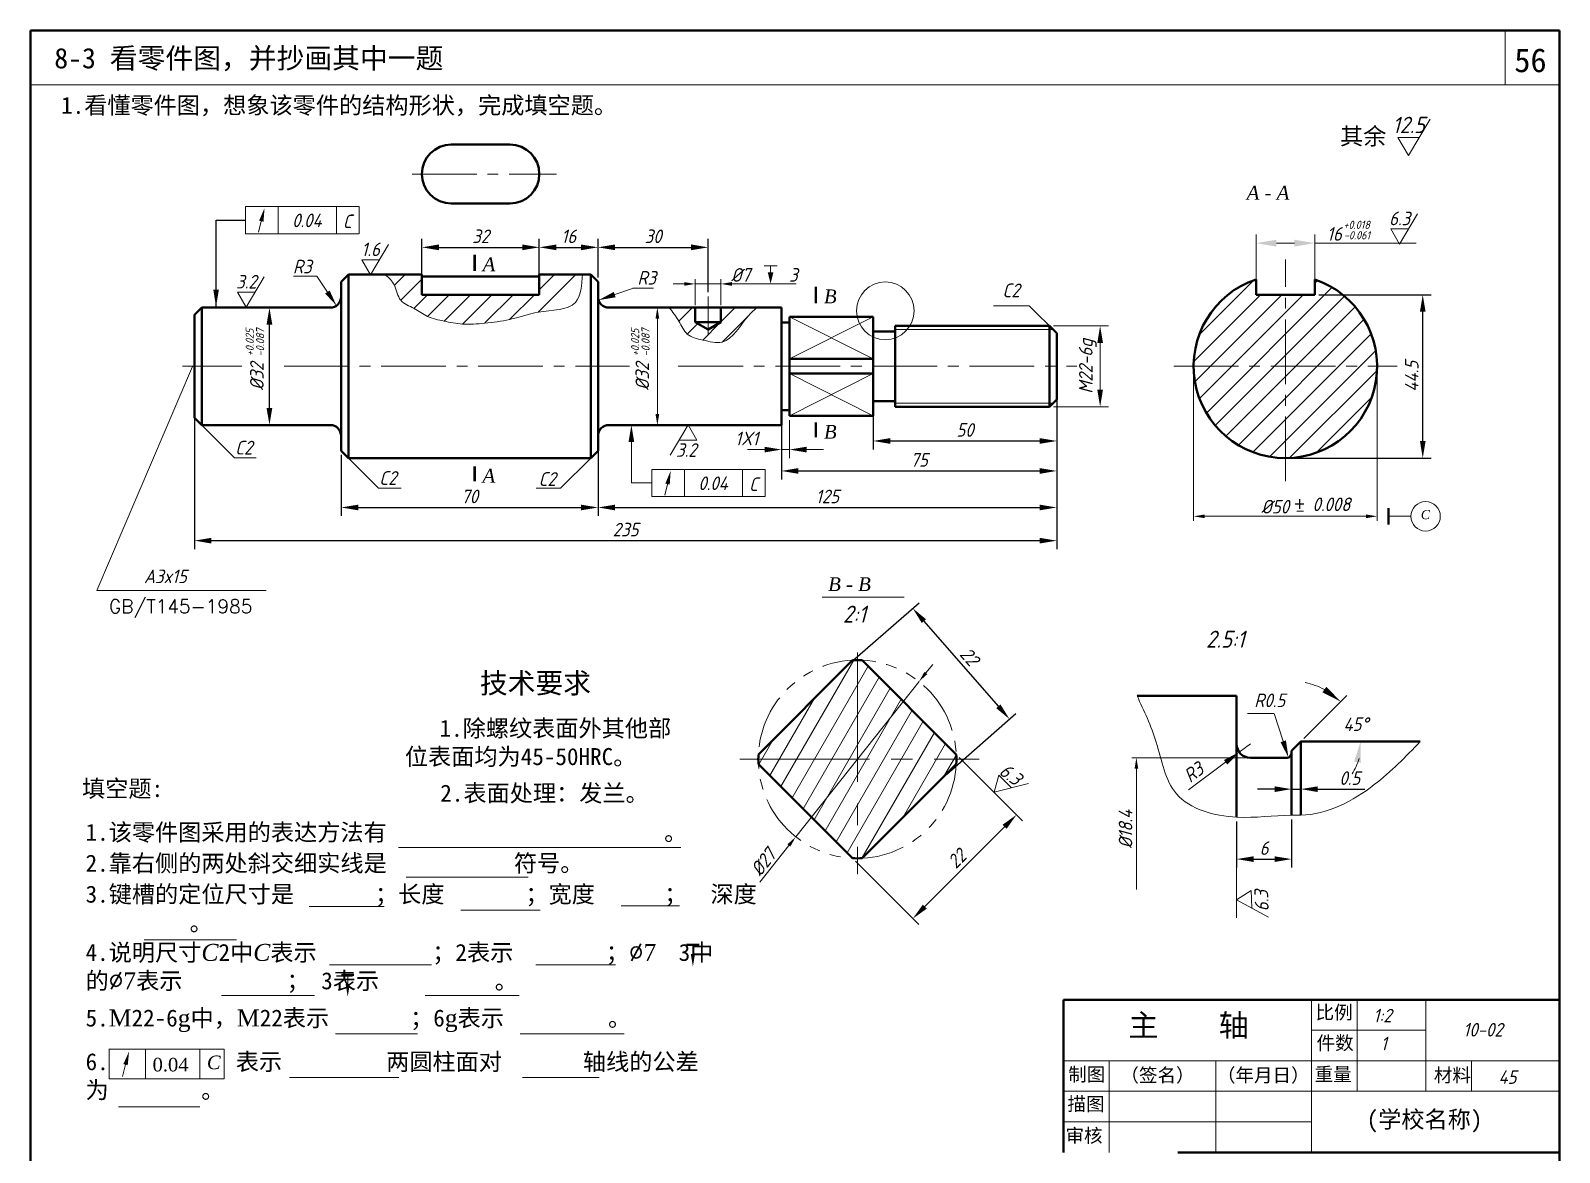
# Model space of a CAD drawing. Header units: millimetres. Extents: x -788 to 610, y 426 to 1022.
# Drawn here: x 384.7 to 609.7, y 590.4 to 755.4 of the extents above; entities that cross this region are included whole.
import ezdxf

# ---------------------------------------------------------------- set-up
doc = ezdxf.new("R2010")
doc.units = ezdxf.units.MM
doc.linetypes.add('CENTER2', pattern=[28.575, 19.05, -3.175, 3.175, -3.175])
doc.linetypes.add('PHANTOM2', pattern=[31.75, 15.875, -3.175, 3.175, -3.175, 3.175, -3.175])
doc.layers.get('0').update_dxf_attribs({"lineweight": 13})
for name, color, linetype, lineweight in [('出图', 7, 'Continuous', 13), ('剖面线', 7, 'Continuous', 9), ('图', 7, 'Continuous', 13), ('图层2', 7, 'Continuous', 13), ('粗线', 7, 'Continuous', 40), ('细线', 7, 'Continuous', 13)]:
    doc.layers.add(name, color=color, linetype=linetype, lineweight=lineweight)
doc.styles.get("Standard").update_dxf_attribs({"font": 'txt.shx'})
doc.styles.add('style1', font='SIMFANG.TTF', dxfattribs={"height": 2.5})
doc.styles.add('style3', font='SIMFANG.TTF', dxfattribs={"height": 2})
doc.styles.add('数字', font='isocp.shx', dxfattribs={"oblique": 15, "height": 2})
doc.dimstyles.new('Copy(3) of ISO-25', dxfattribs={"dimtxt": 2, "dimasz": 2.5, "dimexe": 1.25, "dimexo": 0.625, "dimtad": 2, "dimdec": 0, "dimdsep": 46, "dimtxsty": '数字', "dimcen": 0, "dimadec": 0, "dimazin": 0, "dimtfac": 1, "dimtdec": 0, "dimtmove": 0, "dimatfit": 1, "dimfxl": 0, "dimarcsym": 0})
doc.dimstyles.new('ISO-25', dxfattribs={"dimtxt": 2, "dimasz": 2.5, "dimexe": 1.25, "dimexo": 0.625, "dimtad": 1, "dimdsep": 46, "dimtxsty": '数字', "dimcen": 2.5, "dimadec": 0, "dimazin": 0, "dimtfac": 1, "dimtmove": 0, "dimatfit": 3, "dimfxl": 0, "dimarcsym": 0})

# ---------------------------------------------------------------- blocks, each defined once
blk = doc.blocks.new('*D2')
at = {"layer": 'Defpoints', "color": 0, "linetype": 'Continuous'}
for p in [(562.17, 639.72), (570.27, 640.01), (570.27, 633.56)]:
    blk.add_point(p, dxfattribs=at)
at = {"layer": '出图', "color": 0, "linetype": 'Continuous', "lineweight": -2}
for p, q in [((562.17, 639.1), (562.17, 632.31)), ((570.27, 639.38), (570.27, 632.31)), ((564.67, 633.56), (567.77, 633.56))]:
    blk.add_line(p, q, dxfattribs=at)
at = {"layer": '出图', "color": 0, "linetype": 'Continuous'}
for points in [[(564.67, 633.97), (564.67, 633.14), (562.17, 633.56)], [(567.77, 633.97), (567.77, 633.14), (570.27, 633.56)]]:
    blk.add_solid(points, dxfattribs=at)
at = {"layer": '出图', "color": 0, "linetype": 'Continuous', "insert": (566.22, 635.18), "char_height": 2, "attachment_point": 5, "style": '数字'}
blk.add_mtext('6', dxfattribs=at)
blk = doc.blocks.new('*D3')
at = {"layer": 'Defpoints', "color": 0, "linetype": 'Continuous'}
for p in [(520.93, 648.96), (505.66, 633.69), (514.53, 624.81)]:
    blk.add_point(p, dxfattribs=at)
at = {"layer": '出图', "color": 0, "linetype": 'Continuous', "lineweight": -2}
for p, q in [((521.37, 648.52), (530.69, 639.2)), ((528.04, 638.32), (516.3, 626.58)), ((506.1, 633.24), (515.42, 623.93))]:
    blk.add_line(p, q, dxfattribs=at)
at = {"layer": '出图', "color": 0, "linetype": 'Continuous'}
for points in [[(527.74, 638.61), (528.33, 638.02), (529.8, 640.09)], [(516, 626.87), (516.59, 626.28), (514.53, 624.81)]]:
    blk.add_solid(points, dxfattribs=at)
at = {"layer": '出图', "color": 0, "linetype": 'Continuous', "insert": (521.02, 633.6), "char_height": 2, "attachment_point": 5, "rotation": 45, "style": '数字'}
blk.add_mtext('22', dxfattribs=at)
blk = doc.blocks.new('*D4')
at = {"layer": 'Defpoints', "color": 0, "linetype": 'Continuous'}
for p in [(573.67, 716.57), (589.57, 716.57), (569.35, 692.54)]:
    blk.add_point(p, dxfattribs=at)
at = {"layer": '出图', "color": 0, "linetype": 'Continuous', "lineweight": -2}
for p, q in [((574.3, 716.57), (590.82, 716.57)), ((589.57, 695.04), (589.57, 714.07)), ((569.98, 692.54), (590.82, 692.54))]:
    blk.add_line(p, q, dxfattribs=at)
at = {"layer": '出图', "color": 0, "linetype": 'Continuous'}
for points in [[(589.16, 714.07), (589.99, 714.07), (589.57, 716.57)], [(589.16, 695.04), (589.99, 695.04), (589.57, 692.54)]]:
    blk.add_solid(points, dxfattribs=at)
at = {"layer": '出图', "color": 0, "linetype": 'Continuous', "insert": (587.95, 704.56), "char_height": 2, "attachment_point": 5, "rotation": 90, "style": '数字'}
blk.add_mtext('44.5', dxfattribs=at)
blk = doc.blocks.new('*D6')
at = {"layer": 'Defpoints', "color": 0, "linetype": 'Continuous'}
for p in [(508.7, 700.91), (535.7, 701.18), (535.7, 695.06)]:
    blk.add_point(p, dxfattribs=at)
at = {"layer": '出图', "color": 0, "linetype": 'Continuous', "lineweight": -2}
for p, q in [((508.7, 700.29), (508.7, 693.81)), ((535.7, 700.56), (535.7, 693.81)), ((511.2, 695.06), (533.2, 695.06))]:
    blk.add_line(p, q, dxfattribs=at)
at = {"layer": '出图', "color": 0, "linetype": 'Continuous'}
for points in [[(511.2, 695.48), (511.2, 694.64), (508.7, 695.06)], [(533.2, 695.48), (533.2, 694.64), (535.7, 695.06)]]:
    blk.add_solid(points, dxfattribs=at)
at = {"layer": '出图', "color": 0, "linetype": 'Continuous', "insert": (522.2, 696.68), "char_height": 2, "attachment_point": 5, "style": '数字'}
blk.add_mtext('50', dxfattribs=at)
blk = doc.blocks.new('*D7')
at = {"layer": 'Defpoints', "color": 0, "linetype": 'Continuous'}
for p in [(535.7, 701.18), (495.2, 698.75), (535.7, 690.65)]:
    blk.add_point(p, dxfattribs=at)
at = {"layer": '出图', "color": 0, "linetype": 'Continuous', "lineweight": -2}
for p, q in [((535.7, 700.56), (535.7, 689.4)), ((495.2, 698.13), (495.2, 689.4)), ((497.7, 690.65), (533.2, 690.65))]:
    blk.add_line(p, q, dxfattribs=at)
at = {"layer": '出图', "color": 0, "linetype": 'Continuous'}
for points in [[(497.7, 691.07), (497.7, 690.23), (495.2, 690.65)], [(533.2, 691.07), (533.2, 690.23), (535.7, 690.65)]]:
    blk.add_solid(points, dxfattribs=at)
at = {"layer": '出图', "color": 0, "linetype": 'Continuous', "insert": (515.45, 692.27), "char_height": 2, "attachment_point": 5, "style": '数字'}
blk.add_mtext('75', dxfattribs=at)
blk = doc.blocks.new('*D8')
at = {"layer": 'Defpoints', "color": 0, "linetype": 'Continuous'}
for p in [(535.7, 706.04), (468.2, 693.62), (535.7, 685.28)]:
    blk.add_point(p, dxfattribs=at)
at = {"layer": '出图', "color": 0, "linetype": 'Continuous', "lineweight": -2}
for p, q in [((535.7, 705.42), (535.7, 684.03)), ((468.2, 693), (468.2, 684.03)), ((470.7, 685.28), (533.2, 685.28))]:
    blk.add_line(p, q, dxfattribs=at)
at = {"layer": '出图', "color": 0, "linetype": 'Continuous'}
for points in [[(470.7, 685.69), (470.7, 684.86), (468.2, 685.28)], [(533.2, 685.69), (533.2, 684.86), (535.7, 685.28)]]:
    blk.add_solid(points, dxfattribs=at)
at = {"layer": '出图', "color": 0, "linetype": 'Continuous', "insert": (501.95, 686.9), "char_height": 2, "attachment_point": 5, "style": '数字'}
blk.add_mtext('125', dxfattribs=at)
blk = doc.blocks.new('*D9')
at = {"layer": 'Defpoints', "color": 0, "linetype": 'Continuous'}
for p in [(430.4, 693.62), (468.2, 694.7), (468.2, 685.28)]:
    blk.add_point(p, dxfattribs=at)
at = {"layer": '出图', "color": 0, "linetype": 'Continuous', "lineweight": -2}
for p, q in [((468.2, 694.08), (468.2, 684.03)), ((430.4, 693), (430.4, 684.03)), ((432.9, 685.28), (465.7, 685.28))]:
    blk.add_line(p, q, dxfattribs=at)
at = {"layer": '出图', "color": 0, "linetype": 'Continuous'}
for points in [[(432.9, 685.69), (432.9, 684.86), (430.4, 685.28)], [(465.7, 685.69), (465.7, 684.86), (468.2, 685.28)]]:
    blk.add_solid(points, dxfattribs=at)
at = {"layer": '出图', "color": 0, "linetype": 'Continuous', "insert": (449.3, 686.9), "char_height": 2, "attachment_point": 5, "style": '数字'}
blk.add_mtext('70', dxfattribs=at)
blk = doc.blocks.new('*D10')
at = {"layer": 'Defpoints', "color": 0, "linetype": 'Continuous'}
for p in [(408.8, 706.04), (535.7, 705.7), (535.7, 680.4)]:
    blk.add_point(p, dxfattribs=at)
at = {"layer": '出图', "color": 0, "linetype": 'Continuous', "lineweight": -2}
for p, q in [((408.8, 705.42), (408.8, 679.15)), ((535.7, 705.08), (535.7, 679.15)), ((411.3, 680.4), (533.2, 680.4))]:
    blk.add_line(p, q, dxfattribs=at)
at = {"layer": '出图', "color": 0, "linetype": 'Continuous'}
for points in [[(411.3, 680.81), (411.3, 679.98), (408.8, 680.4)], [(533.2, 680.81), (533.2, 679.98), (535.7, 680.4)]]:
    blk.add_solid(points, dxfattribs=at)
at = {"layer": '出图', "color": 0, "linetype": 'Continuous', "insert": (472.25, 682.02), "char_height": 2, "attachment_point": 5, "style": '数字'}
blk.add_mtext('235', dxfattribs=at)
blk = doc.blocks.new('*D11')
at = {"layer": 'Defpoints', "color": 0, "linetype": 'Continuous'}
for p in [(459.56, 723.54), (442.28, 716.57), (459.56, 716.57)]:
    blk.add_point(p, dxfattribs=at)
at = {"layer": '出图', "color": 0, "linetype": 'Continuous', "lineweight": -2}
for p, q in [((442.28, 717.2), (442.28, 724.79)), ((459.56, 717.2), (459.56, 724.79)), ((444.78, 723.54), (457.06, 723.54))]:
    blk.add_line(p, q, dxfattribs=at)
at = {"layer": '出图', "color": 0, "linetype": 'Continuous'}
for points in [[(444.78, 723.96), (444.78, 723.12), (442.28, 723.54)], [(457.06, 723.96), (457.06, 723.12), (459.56, 723.54)]]:
    blk.add_solid(points, dxfattribs=at)
at = {"layer": '出图', "color": 0, "linetype": 'Continuous', "insert": (450.92, 725.16), "char_height": 2, "attachment_point": 5, "style": '数字'}
blk.add_mtext('32', dxfattribs=at)
blk = doc.blocks.new('*D12')
at = {"layer": 'Defpoints', "color": 0, "linetype": 'Continuous'}
for p in [(468.2, 723.54), (468.2, 718.46), (459.56, 716.57)]:
    blk.add_point(p, dxfattribs=at)
at = {"layer": '出图', "color": 0, "linetype": 'Continuous', "lineweight": -2}
for p, q in [((459.56, 717.2), (459.56, 724.79)), ((468.2, 719.09), (468.2, 724.79)), ((462.06, 723.54), (465.7, 723.54))]:
    blk.add_line(p, q, dxfattribs=at)
at = {"layer": '出图', "color": 0, "linetype": 'Continuous'}
for points in [[(462.06, 723.96), (462.06, 723.12), (459.56, 723.54)], [(465.7, 723.96), (465.7, 723.12), (468.2, 723.54)]]:
    blk.add_solid(points, dxfattribs=at)
at = {"layer": '出图', "color": 0, "linetype": 'Continuous', "insert": (463.88, 725.16), "char_height": 2, "attachment_point": 5, "style": '数字'}
blk.add_mtext('16', dxfattribs=at)
blk = doc.blocks.new('*D13')
at = {"layer": 'Defpoints', "color": 0, "linetype": 'Continuous'}
for p in [(484.4, 723.54), (468.2, 718.46), (484.4, 716.3)]:
    blk.add_point(p, dxfattribs=at)
at = {"layer": '出图', "color": 0, "linetype": 'Continuous', "lineweight": -2}
for p, q in [((468.2, 719.09), (468.2, 724.79)), ((484.4, 716.93), (484.4, 724.79)), ((470.7, 723.54), (481.9, 723.54))]:
    blk.add_line(p, q, dxfattribs=at)
at = {"layer": '出图', "color": 0, "linetype": 'Continuous'}
for points in [[(470.7, 723.96), (470.7, 723.12), (468.2, 723.54)], [(481.9, 723.96), (481.9, 723.12), (484.4, 723.54)]]:
    blk.add_solid(points, dxfattribs=at)
at = {"layer": '出图', "color": 0, "linetype": 'Continuous', "insert": (476.3, 725.16), "char_height": 2, "attachment_point": 5, "style": '数字'}
blk.add_mtext('30', dxfattribs=at)
blk = doc.blocks.new('*D42')
at = {"layer": 'Defpoints', "color": 0, "linetype": 'Continuous'}
for p in [(419.33, 714.68), (419.84, 714.68), (419.33, 697.4)]:
    blk.add_point(p, dxfattribs=at)
at = {"layer": '细线', "color": 0, "linetype": 'Continuous', "lineweight": -2}
for p, q in [((419.96, 714.68), (421.09, 714.68)), ((419.84, 699.9), (419.84, 712.18)), ((419.96, 697.4), (421.09, 697.4))]:
    blk.add_line(p, q, dxfattribs=at)
at = {"layer": '细线', "color": 0, "linetype": 'Continuous'}
for points in [[(419.42, 712.18), (420.26, 712.18), (419.84, 714.68)], [(419.42, 699.9), (420.26, 699.9), (419.84, 697.4)]]:
    blk.add_solid(points, dxfattribs=at)
blk = doc.blocks.new('001')
at = {"layer": '图'}
blk.add_solid([(2.09, -0.03), (2.73, -0.2), (2.93, 1.82)], dxfattribs=at)
at = {"layer": '细线', "linetype": 'Continuous'}
for p, q in [((0, 2.22), (0, -2.22)), ((16.94, 2.16), (0, 2.16)), ((5.33, 2.16), (5.33, -2.22)), ((13.33, 2.16), (13.33, -2.22)), ((16.94, -2.22), (16.94, 2.16)), ((0, -2.22), (16.94, -2.22))]:
    blk.add_line(p, q, dxfattribs=at)
at = {"layer": '细线'}
blk.add_line((2.41, -0.11), (1.94, -1.84), dxfattribs=at)
at = {"layer": '细线', "linetype": 'Continuous', "char_height": 2, "attachment_point": 1, "style": 'style3'}
for s, insert, width in [('{\\fTimes New Roman|b0|i0|c0|p18;0.04}', (6.39, 0.89), 6.611), ('{\\fTimes New Roman|b0|i1|c0|p18;C}', (14.39, 1.22), 2.3889)]:
    blk.add_mtext(s, dxfattribs=dict(at, insert=insert, width=width))
blk = doc.blocks.new('*D47')
at = {"layer": 'Defpoints', "color": 0, "linetype": 'Continuous'}
for p in [(504.8, 661.96), (528.76, 654.15), (519.05, 645.66)]:
    blk.add_point(p, dxfattribs=at)
at = {"layer": '细线', "color": 0, "linetype": 'Continuous', "lineweight": -2}
for p, q in [((505.27, 662.37), (515.45, 671.27)), ((516.15, 668.56), (527.11, 656.03)), ((519.52, 646.07), (529.7, 654.98))]:
    blk.add_line(p, q, dxfattribs=at)
at = {"layer": '细线', "color": 0, "linetype": 'Continuous'}
for points in [[(516.47, 668.84), (515.84, 668.29), (514.51, 670.45)], [(527.43, 656.31), (526.8, 655.76), (528.76, 654.15)]]:
    blk.add_solid(points, dxfattribs=at)
at = {"layer": '细线', "color": 0, "linetype": 'Continuous', "insert": (522.86, 663.37), "char_height": 2, "attachment_point": 5, "rotation": 311.1791, "style": '数字'}
blk.add_mtext('22', dxfattribs=at)
blk = doc.blocks.new('*D49')
at = {"layer": 'Defpoints', "color": 0, "linetype": 'Continuous'}
for p in [(571.62, 643.85), (570.27, 640.01), (571.62, 640.01)]:
    blk.add_point(p, dxfattribs=at)
at = {"layer": '细线', "color": 0, "linetype": 'Continuous', "lineweight": -2}
for p, q in [((567.77, 643.85), (565.27, 643.85)), ((570.27, 640.63), (570.27, 645.1)), ((570.27, 643.85), (571.62, 643.85)), ((571.62, 640.63), (571.62, 645.1)), ((574.12, 643.85), (581.03, 643.85))]:
    blk.add_line(p, q, dxfattribs=at)
at = {"layer": '细线', "color": 0, "linetype": 'Continuous'}
for points in [[(567.77, 644.26), (567.77, 643.43), (570.27, 643.85)], [(574.12, 644.26), (574.12, 643.43), (571.62, 643.85)]]:
    blk.add_solid(points, dxfattribs=at)
at = {"layer": '细线', "color": 0, "linetype": 'Continuous', "insert": (578.83, 645.47), "char_height": 2, "attachment_point": 5, "style": '数字'}
blk.add_mtext('0.5', dxfattribs=at)

msp = doc.modelspace()

# ---------------------------------------------------------------- hatches: boundary and pattern name
at = {"layer": '剖面线', "linetype": 'Continuous'}
h = msp.add_hatch(dxfattribs=at)
h.set_pattern_fill('ANSI31', color=256, scale=0.7, style=0)
h.paths.add_polyline_path([(442.28, 716.572), (442.28, 719.542), (438.031, 719.542), (438.031, 718.304), (438.166, 718.304), (438.166, 718.035), (438.3, 717.901), (438.3, 717.228), (438.435, 717.228), (438.435, 716.691), (438.57, 716.691), (438.57, 716.556), (438.704, 716.556), (438.704, 716.288), (438.839, 716.153), (438.839, 715.75), (439.377, 715.75), (439.377, 715.884), (439.915, 715.884), (439.915, 715.75), (440.184, 715.75), (440.722, 715.212), (440.857, 714.943), (440.992, 714.809), (441.126, 714.54), (441.261, 714.406), (441.261, 714.271), (441.395, 714.271), (441.395, 714.002), (441.53, 714.002), (441.53, 713.868), (441.664, 713.734), (441.799, 713.734), (441.934, 713.599), (442.337, 713.599), (442.472, 713.465), (443.01, 713.465), (443.145, 713.33), (443.548, 713.33), (443.683, 713.196), (443.817, 713.196), (443.817, 713.061), (443.952, 713.061), (444.086, 712.927), (444.086, 712.793), (444.221, 712.658), (444.221, 712.524), (444.894, 712.524), (445.028, 712.658), (445.298, 712.658), (445.298, 712.793), (445.432, 712.793), (445.567, 712.658), (445.97, 712.658), (446.105, 712.524), (446.239, 712.524), (446.374, 712.389), (446.509, 712.389), (446.643, 712.255), (448.527, 712.255), (448.527, 712.389), (448.661, 712.389), (448.796, 712.524), (451.084, 712.524), (451.218, 712.389), (451.622, 712.389), (451.622, 712.524), (451.756, 712.524), (451.891, 712.389), (453.506, 712.389), (453.64, 712.524), (453.775, 712.524), (453.909, 712.658), (454.582, 712.658), (454.582, 712.793), (454.851, 712.793), (454.851, 712.927), (457.139, 712.927), (457.139, 713.061), (457.408, 713.061), (457.677, 713.33), (457.946, 713.33), (457.946, 713.465), (458.081, 713.465), (458.081, 713.599), (458.35, 713.599), (458.35, 713.734), (458.484, 713.734), (458.619, 713.868), (458.888, 713.868), (459.023, 714.002), (459.695, 714.002), (459.83, 713.868), (461.041, 713.868), (461.176, 714.002), (461.714, 714.002), (461.714, 714.271), (461.848, 714.271), (461.848, 714.406), (461.983, 714.406), (461.983, 714.54), (462.117, 714.54), (462.117, 714.674), (462.252, 714.674), (462.252, 714.809), (462.387, 714.809), (462.387, 714.943), (462.656, 714.943), (462.656, 715.078), (462.79, 715.078), (462.925, 715.212), (462.925, 715.347), (463.059, 715.347), (463.059, 715.75), (462.925, 715.75), (462.925, 716.019), (463.194, 716.288), (463.329, 716.422), (463.329, 716.556), (463.463, 716.556), (463.463, 716.691), (463.598, 716.691), (463.867, 716.96), (463.867, 717.094), (464.001, 717.094), (464.001, 717.228), (464.136, 717.228), (464.27, 717.363), (464.405, 717.497), (464.405, 717.632), (464.54, 717.632), (464.54, 717.766), (464.674, 717.901), (464.809, 718.035), (464.809, 718.169), (464.943, 718.169), (464.943, 718.304), (465.078, 718.304), (465.078, 718.573), (465.212, 718.573), (465.212, 718.707), (465.347, 718.707), (465.347, 718.842), (465.481, 718.842), (465.481, 718.976), (465.616, 718.976), (465.616, 719.11), (465.751, 719.11), (465.751, 719.245), (465.885, 719.245), (465.885, 719.542), (459.56, 719.542), (459.56, 716.572)])
h = msp.add_hatch(dxfattribs=at)
h.set_pattern_fill('ANSI31', color=256, scale=0.7, style=0)
h.paths.add_polyline_path([(569.354, 716.572), (565.034, 716.572), (565.034, 718.832, 0.3217248), (555.854, 706.042), (569.354, 706.042)])
h.paths.add_polyline_path([(582.854, 706.042, 0.3217248), (573.674, 718.832), (573.674, 716.572), (569.354, 716.572), (569.354, 706.042)])
h.paths.add_polyline_path([(569.354, 692.542, 0.4142136), (582.854, 706.042), (569.354, 706.042)])
h.paths.add_polyline_path([(569.354, 706.042), (555.854, 706.042, 0.4142136), (569.354, 692.542)])
h = msp.add_hatch(dxfattribs=at)
h.set_pattern_fill('ANSI31', color=256, scale=0.7, style=0)
h.paths.add_polyline_path([(482.51, 712.522), (482.51, 714.682), (479.795, 714.682), (479.795, 713.279), (479.942, 713.279), (479.942, 712.839), (480.089, 712.839), (480.089, 712.546), (480.236, 712.546), (480.236, 712.399), (480.383, 712.399), (480.383, 711.959), (480.53, 711.959), (480.53, 711.812), (480.677, 711.812), (480.677, 711.518), (480.824, 711.518), (480.824, 711.372), (480.97, 711.372), (480.97, 711.078), (481.117, 711.078), (481.117, 710.931), (481.264, 710.931), (481.264, 710.785), (481.411, 710.785), (481.411, 710.638), (481.558, 710.638), (481.558, 710.491), (481.705, 710.491), (481.705, 710.344), (482.292, 710.344), (482.292, 710.198), (482.439, 710.198), (482.439, 710.051), (482.733, 710.051), (482.733, 709.904), (483.614, 709.904), (483.614, 709.757), (485.083, 709.757), (485.083, 709.611), (486.552, 709.611), (486.552, 709.757), (486.846, 709.757), (486.846, 709.904), (486.993, 709.904), (486.993, 710.051), (487.139, 710.051), (487.139, 710.198), (487.58, 710.198), (487.58, 710.344), (487.727, 710.344), (487.727, 710.638), (488.021, 710.638), (488.021, 710.785), (488.314, 710.785), (488.314, 710.931), (488.461, 710.931), (488.461, 711.078), (488.608, 711.078), (488.608, 711.225), (488.902, 711.225), (488.902, 711.372), (489.049, 711.372), (489.049, 711.518), (489.196, 711.518), (489.196, 711.665), (489.343, 711.665), (489.343, 711.812), (489.49, 711.812), (489.49, 711.959), (489.783, 711.959), (489.783, 712.399), (489.93, 712.399), (489.93, 712.546), (490.077, 712.546), (490.077, 713.279), (490.224, 713.279), (490.224, 713.426), (490.371, 713.426), (490.371, 713.866), (490.518, 713.866), (490.518, 714.306), (490.665, 714.306), (490.665, 714.6), (490.811, 714.6), (490.811, 714.682), (486.29, 714.682), (486.29, 712.522), (484.4, 711.431)])
h = msp.add_hatch(dxfattribs=at)
h.set_pattern_fill('ANSI31', color=256, scale=0.7, angle=15, style=0)
h.paths.add_polyline_path([(506.367, 662.83, 0.0121941), (505.656, 662.812), (491.805, 648.96, 0.0121941), (491.787, 648.25), (506.367, 648.25)])
h.paths.add_polyline_path([(513.129, 656.761), (507.078, 662.812, 0.0121941), (506.367, 662.83), (506.367, 648.25)])
h.paths.add_polyline_path([(506.367, 648.25), (520.947, 648.25, 0.0121941), (520.93, 648.96), (513.129, 656.761)])
h.paths.add_polyline_path([(506.367, 633.67, 0.0121941), (507.078, 633.687), (520.93, 647.539, 0.0121941), (520.947, 648.25), (506.367, 648.25)])
h.paths.add_polyline_path([(506.367, 648.25), (491.787, 648.25, 0.0121941), (491.805, 647.539), (499.605, 639.738)])
h.paths.add_polyline_path([(506.367, 648.25), (499.605, 639.738), (505.656, 633.687, 0.0121941), (506.367, 633.67)])

# ---------------------------------------------------------------- linework, layer by layer
for p, q in [((384.687, 755.419), (384.687, 747.419)), ((384.687, 747.419), (609.687, 747.419)), ((573.183, 590.419), (573.183, 612.883)), ((579.922, 599.405), (579.922, 612.883)), ((590.031, 599.405), (590.031, 612.883)), ((573.183, 608.391), (590.031, 608.391)), ((536.679, 603.898), (609.687, 603.898)), ((543.418, 590.419), (543.418, 603.898)), ((559.143, 590.419), (559.143, 603.898)), ((536.679, 599.405), (573.183, 599.405)), ((573.183, 599.405), (609.687, 599.405)), ((536.679, 594.912), (573.183, 594.912))]:
    msp.add_line(p, q)
at = {"layer": '出图', "linetype": 'Continuous'}
for p, q in [((587.475, 737.027), (590.645, 742.379)), ((589.02, 739.703), (585.93, 739.703)), ((585.93, 739.703), (587.475, 737.027)), ((586.146, 724.022), (588.788, 728.482)), ((565.034, 717.197), (565.034, 725.407)), ((573.674, 717.197), (573.674, 725.407)), ((587.434, 726.252), (584.859, 726.252)), ((584.859, 726.252), (586.146, 724.022)), ((434.711, 719.482), (437.352, 723.942)), ((568.034, 724.157), (570.674, 724.157)), ((435.998, 721.712), (433.423, 721.712)), ((433.423, 721.712), (434.711, 719.482)), ((416.428, 714.719), (419.069, 719.179)), ((426.801, 719.304), (428.372, 716.959)), ((480.89, 718.16), (479.27, 718.16)), ((482.51, 715.02), (482.51, 718.835)), ((482.51, 718.16), (486.29, 718.16)), ((486.29, 715.02), (486.29, 718.835)), ((487.91, 718.16), (497.354, 718.16)), ((417.715, 716.949), (415.14, 716.949)), ((415.14, 716.949), (416.428, 714.719)), ((473.43, 717.542), (470.653, 716.588)), ((484.4, 716.302), (484.4, 710.785)), ((428.443, 714.682), (418.655, 714.682)), ((531.647, 714.955), (526.424, 714.955)), ((535.7, 710.902), (531.647, 714.955)), ((476.931, 713.062), (476.931, 699.022)), ((535.245, 711.982), (543.344, 711.982)), ((542.094, 709.482), (542.094, 702.602)), ((555.854, 705.705), (555.854, 683.303)), ((582.854, 705.705), (582.854, 683.303)), ((535.245, 700.102), (543.344, 700.102)), ((409.88, 697.402), (414.697, 692.586)), ((473.545, 697.402), (473.106, 697.402)), ((481.471, 697.413), (478.829, 692.953)), ((482.758, 695.183), (481.471, 697.413)), ((480.183, 695.183), (482.758, 695.183)), ((414.697, 692.586), (417.905, 692.586)), ((431.48, 692.542), (435.906, 688.116)), ((467.12, 692.542), (462.694, 688.116)), ((435.906, 688.116), (439.246, 688.116)), ((459.084, 688.116), (462.694, 688.116)), ((571.035, 684.728), (572.039, 684.728)), ((557.474, 683.978), (581.234, 683.978)), ((501.168, 672.099), (513.231, 672.099)), ((516.445, 660.934), (517.452, 662.202)), ((515.437, 659.665), (497.297, 636.834)), ((572.067, 651.275), (578.391, 657.599)), ((567.719, 654.983), (569.04, 650.883)), ((564.2, 650.495), (562.574, 649.289)), ((563.862, 648.47), (546.754, 648.47)), ((527.184, 645.894), (526.52, 643.406)), ((529.006, 644.075), (527.184, 645.894)), ((547.429, 646.85), (547.429, 629.078)), ((555.076, 643.724), (560.566, 647.799)), ((526.52, 643.406), (531.54, 644.696)), ((491.988, 630.151), (496.29, 635.566)), ((562.175, 632.881), (562.175, 624.91)), ((439.972, 630.887), (457.918, 630.887)), ((564.31, 628.947), (562.138, 627.565)), ((564.421, 626.375), (564.31, 628.947)), ((425.711, 626.6), (436.735, 626.6)), ((447.997, 626.065), (459.66, 626.065)), ((562.138, 627.565), (566.881, 625.026)), ((482.16, 620.954), (482.16, 619.613)), ((428.687, 618.028), (443.706, 618.028)), ((431.361, 616.525), (431.361, 615.184)), ((459.061, 618.028), (470.788, 618.028)), ((429.566, 607.848), (441.632, 607.848)), ((456.764, 607.848), (472.048, 607.848)), ((422.792, 601.419), (438.88, 601.419)), ((457.103, 601.419), (468.355, 601.419)), ((397.603, 597.107), (409.575, 597.107))]:
    msp.add_line(p, q, dxfattribs=at)
at = {"layer": '出图', "linetype": 'CENTER2', "ltscale": 0.5}
for p, q in [((440.824, 734.323), (462.104, 734.323)), ((569.354, 689.133), (569.354, 721.755)), ((421.997, 706.042), (472.822, 706.042)), ((480.011, 706.042), (538.643, 706.042)), ((552.917, 706.042), (585.791, 706.042))]:
    msp.add_line(p, q, dxfattribs=at)
at = {"layer": '出图', "linetype": 'Continuous', "lineweight": 40}
for p, q in [((500.271, 717.707), (500.271, 715.352)), ((500.271, 697.782), (500.271, 695.608))]:
    msp.add_line(p, q, dxfattribs=at)
at = {"layer": '出图', "linetype": 'CENTER2'}
for p, q in [((407.061, 706.042), (415.766, 706.042)), ((506.367, 663.963), (506.367, 631.34)), ((489.091, 648.25), (524.295, 648.25))]:
    msp.add_line(p, q, dxfattribs=at)
at = {"layer": '出图', "linetype": 'Continuous'}
msp.add_circle((510.476, 714.207), 4.238, dxfattribs=at)
at = {"layer": '出图', "linetype": 'PHANTOM2', "ltscale": 0.5}
msp.add_circle((506.367, 648.25), 14.58, dxfattribs=at)
at = {"layer": '出图', "linetype": 'Continuous'}
msp.add_arc((570.275, 649.483), 10.227, 61.86731, 78.73461, dxfattribs=at)
for points in [[(568.034, 724.657), (568.034, 723.657), (565.034, 724.157)], [(570.674, 724.657), (570.674, 723.657), (573.674, 724.157)], [(480.89, 718.43), (480.89, 717.89), (482.51, 718.16)], [(487.91, 718.43), (487.91, 717.89), (486.29, 718.16)], [(428.705, 717.182), (428.04, 716.737), (429.709, 714.966)], [(470.517, 716.982), (470.788, 716.194), (468.288, 715.776)], [(476.661, 713.062), (477.201, 713.062), (476.931, 714.682)], [(541.677, 709.482), (542.51, 709.482), (542.094, 711.982)], [(541.677, 702.602), (542.51, 702.602), (542.094, 700.102)], [(476.661, 699.022), (477.201, 699.022), (476.931, 697.402)], [(557.474, 684.248), (557.474, 683.708), (555.854, 683.978)], [(581.234, 684.248), (581.234, 683.708), (582.854, 683.978)], [(516.233, 661.101), (516.656, 660.766), (515.437, 659.665)], [(575.395, 658.904), (574.799, 658.101), (577.507, 656.715)], [(569.437, 651.01), (568.644, 650.755), (569.807, 648.503)], [(579.475, 647.891), (580.464, 647.745), (580.409, 650.786)], [(547.159, 646.85), (547.699, 646.85), (547.429, 648.47)], [(560.318, 648.133), (560.815, 647.464), (562.574, 649.289)], [(496.078, 635.734), (496.501, 635.398), (497.297, 636.834)], [(481.847, 619.613), (482.473, 619.613), (482.16, 617.735)], [(431.048, 615.184), (431.674, 615.184), (431.361, 613.307)]]:
    msp.add_solid(points, dxfattribs=at)
at = {"layer": '图', "linetype": 'Continuous'}
for p, q in [((584.514, 683.978), (587.871, 683.978)), ((401.413, 621.687), (414.988, 621.687)), ((412.776, 613.477), (426.456, 613.477)), ((442.78, 613.477), (456.589, 613.477))]:
    msp.add_line(p, q, dxfattribs=at)
msp.add_circle((589.992, 683.978), 2.164, dxfattribs=at)
at = {"layer": '粗线'}
for p, q in [((384.687, 426.044), (384.687, 755.419)), ((384.687, 755.419), (609.687, 755.419)), ((609.687, 755.419), (609.687, 426.044)), ((609.687, 612.883), (536.679, 612.883)), ((536.679, 612.883), (536.679, 590.419)), ((609.687, 590.419), (609.687, 607.699)), ((553.527, 590.419), (609.687, 590.419))]:
    msp.add_line(p, q, dxfattribs=at)
at = {"layer": '粗线', "linetype": 'Continuous'}
for p, q in [((446.6, 738.643), (455.24, 738.643)), ((446.6, 730.003), (455.24, 730.003)), ((430.4, 718.462), (431.48, 719.542)), ((430.4, 718.462), (430.4, 716.302)), ((431.48, 719.542), (431.48, 692.542)), ((442.28, 719.542), (431.48, 719.542)), ((442.28, 719.542), (442.28, 716.572)), ((459.56, 719.272), (442.28, 719.272)), ((467.12, 719.542), (459.56, 719.542)), ((459.56, 719.542), (459.56, 716.572)), ((467.12, 719.542), (467.12, 692.542)), ((467.12, 719.542), (468.2, 718.462)), ((468.2, 718.462), (468.2, 716.302)), ((565.034, 716.572), (565.034, 718.832)), ((573.674, 716.572), (573.674, 718.832)), ((430.4, 716.302), (430.4, 695.782)), ((459.56, 716.572), (442.28, 716.572)), ((468.2, 716.302), (468.2, 695.782)), ((565.034, 716.572), (573.674, 716.572)), ((408.8, 713.602), (409.88, 714.682)), ((408.8, 706.042), (408.8, 713.602)), ((409.88, 714.682), (428.78, 714.682)), ((409.88, 714.682), (409.88, 697.402)), ((469.82, 714.682), (495.2, 714.682)), ((470.158, 714.682), (477.606, 714.682)), ((482.51, 714.682), (482.51, 712.522)), ((486.29, 714.682), (486.29, 712.522)), ((495.2, 714.682), (495.2, 697.402)), ((508.7, 713.332), (496.382, 713.332)), ((496.382, 713.332), (496.382, 698.752)), ((508.7, 706.042), (508.7, 713.332)), ((482.51, 712.522), (486.29, 712.522)), ((484.4, 711.431), (482.51, 712.522)), ((484.4, 711.431), (486.29, 712.522)), ((496.382, 712.497), (495.2, 712.497)), ((511.67, 711.172), (508.7, 711.172)), ((534.62, 711.982), (511.94, 711.982)), ((511.94, 711.442), (511.94, 711.982)), ((511.94, 711.442), (511.94, 700.642)), ((534.62, 711.982), (534.62, 700.102)), ((534.62, 711.982), (535.7, 710.902)), ((535.7, 710.902), (535.7, 701.182)), ((496.382, 707.122), (508.7, 707.122)), ((408.8, 706.042), (408.8, 698.482)), ((496.382, 704.962), (508.7, 704.962)), ((508.7, 706.042), (508.7, 698.752)), ((511.67, 700.912), (508.7, 700.912)), ((511.94, 700.642), (511.94, 700.102)), ((534.62, 700.102), (511.94, 700.102)), ((535.7, 701.182), (534.62, 700.102)), ((409.88, 697.402), (408.8, 698.482)), ((496.382, 699.587), (495.2, 699.587)), ((508.7, 698.752), (496.382, 698.752)), ((409.88, 697.402), (428.78, 697.402)), ((428.443, 697.402), (418.655, 697.402)), ((430.4, 695.782), (430.4, 693.622)), ((468.2, 695.782), (468.2, 693.622)), ((469.82, 697.402), (495.2, 697.402)), ((470.158, 697.402), (477.606, 697.402)), ((431.48, 692.542), (430.4, 693.622)), ((431.48, 692.542), (430.4, 693.622)), ((467.12, 692.542), (468.2, 693.622)), ((467.12, 692.542), (431.48, 692.542)), ((584.514, 685.164), (584.514, 682.788)), ((491.805, 648.96), (505.656, 662.812)), ((507.078, 662.812), (520.93, 648.96)), ((547.523, 657.583), (562.175, 657.583)), ((562.175, 657.583), (562.175, 650.495)), ((562.175, 650.495), (562.175, 639.724)), ((570.275, 649.483), (571.625, 650.833)), ((571.625, 650.833), (589.201, 650.833)), ((571.625, 650.833), (571.625, 640.007)), ((564.2, 648.47), (569.6, 648.47)), ((570.275, 649.483), (570.275, 649.145)), ((570.275, 649.483), (570.275, 640.007)), ((491.805, 647.539), (505.656, 633.687)), ((507.078, 633.687), (520.93, 647.539)), ((481.243, 620.954), (483.078, 620.954)), ((430.443, 616.525), (432.279, 616.525))]:
    msp.add_line(p, q, dxfattribs=at)
at = {"layer": '粗线', "linetype": 'Continuous', "lineweight": 50}
for p, q in [((450.035, 722.417), (450.035, 720.062)), ((450.015, 691.315), (450.015, 689.141))]:
    msp.add_line(p, q, dxfattribs=at)
at = {"layer": '粗线', "linetype": 'Continuous'}
for centre, radius, start, end in [((446.6, 734.323), 4.32, 90, 270), ((455.24, 734.323), 4.32, 270, 90), ((569.354, 706.042), 13.5, 108.66292, 71.33708), ((428.78, 716.302), 1.62, 270, 0), ((469.82, 716.302), 1.62, 180, 270), ((511.67, 711.442), 0.27, 270, 0), ((511.67, 700.642), 0.27, 360, 90), ((428.78, 695.782), 1.62, 0, 90), ((469.82, 695.782), 1.62, 90, 180), ((506.367, 648.25), 14.58, 87.20545, 92.79455), ((564.2, 650.495), 2.025, 180, 270), ((506.367, 648.25), 14.58, 177.20545, 182.79455), ((506.367, 648.25), 14.58, 357.20545, 2.79455), ((569.6, 649.145), 0.675, 270, 0), ((506.367, 648.25), 14.58, 267.20545, 272.79455)]:
    msp.add_arc(centre, radius, start, end, dxfattribs=at)
at = {"layer": '细线', "linetype": 'Continuous'}
for p, q in [((601.687, 747.419), (601.687, 755.419)), ((416.328, 729.549), (433.042, 729.549)), ((416.328, 725.549), (416.328, 729.549)), ((421.132, 729.549), (421.132, 725.549)), ((429.69, 729.549), (429.69, 725.549)), ((433.042, 729.549), (433.042, 725.549)), ((418.645, 727.384), (418.248, 725.748)), ((433.008, 725.549), (416.328, 725.549)), ((573.674, 724.157), (588.58, 724.157)), ((492.647, 720.806), (494.541, 720.806)), ((493.594, 719.849), (493.594, 720.806)), ((426.801, 719.304), (423.367, 719.304)), ((473.334, 717.542), (476.355, 717.542)), ((496.382, 707.122), (508.7, 713.332)), ((496.382, 713.332), (508.7, 707.122)), ((535.16, 711.442), (511.94, 711.442)), ((408.5, 706.008), (394.449, 673.071)), ((496.382, 704.962), (508.7, 698.752)), ((508.7, 704.962), (496.382, 698.752)), ((535.16, 700.642), (511.94, 700.642)), ((495.2, 698.127), (495.2, 692.546)), ((496.382, 698.127), (496.382, 692.546)), ((492.7, 693.796), (490.2, 693.796)), ((496.382, 693.796), (495.2, 693.796)), ((496.382, 693.796), (495.2, 693.796)), ((498.882, 693.796), (501.382, 693.796)), ((476.107, 690.887), (492.82, 690.887)), ((476.107, 686.887), (476.107, 690.887)), ((480.91, 690.887), (480.91, 686.887)), ((489.468, 690.887), (489.468, 686.887)), ((492.82, 690.887), (492.82, 686.887)), ((478.423, 688.722), (478.026, 687.086)), ((492.786, 686.887), (476.107, 686.887)), ((394.449, 673.071), (419.368, 673.071)), ((567.651, 654.983), (563.799, 654.983)), ((438.816, 635.282), (480.392, 635.282)), ((471.582, 626.682), (480.182, 626.682))]:
    msp.add_line(p, q, dxfattribs=at)
at = {"layer": '细线'}
msp.add_line((596.77, 599.405), (596.77, 603.898), dxfattribs=at)
at = {"layer": '细线', "linetype": 'Continuous'}
msp.add_lwpolyline([(473.106, 694.902), (473.106, 688.887), (476.107, 688.887)], dxfattribs=at)
msp.add_arc((571.625, 650.833), 8.92, 327.77705, 343.88852, dxfattribs=at)
for points in [[(436.88, 719.542), (438.233, 717.968), (439.158, 715.75), (441.115, 714.563), (443.085, 713.39), (445.531, 712.694), (448.235, 712.255), (451.513, 712.389), (455.194, 712.927), (459.412, 714.002), (464.86, 715.44), (465.904, 719.609)], [(478.661, 714.662), (480.089, 712.678), (481.339, 710.785), (483.602, 709.904), (486.451, 709.611), (490.371, 713.53), (491.637, 714.728)], [(547.523, 657.583), (550.341, 650.758), (553.333, 643.152), (562.175, 639.724), (570.275, 640.007), (571.625, 640.007), (582.44, 644.51), (589.201, 650.833)]]:
    msp.add_spline(points, degree=3, dxfattribs=at)
for points in [[(418.321, 727.463), (418.969, 727.305), (419.117, 729.327)], [(493.178, 719.849), (494.011, 719.849), (493.594, 718.213)], [(472.689, 694.902), (473.106, 697.402), (473.522, 694.902)], [(492.7, 694.213), (492.7, 693.379), (495.2, 693.796)], [(498.882, 694.213), (498.882, 693.379), (496.382, 693.796)], [(478.099, 688.8), (478.747, 688.643), (478.896, 690.665)]]:
    msp.add_solid(points, dxfattribs=at)

# ---------------------------------------------------------------- block references
msp.add_blockref('001', (396.254, 603.439), dxfattribs=at)

# ---------------------------------------------------------------- texts
at = {"insert": (389.172, 745.684), "char_height": 2.5, "attachment_point": 1}
msp.add_mtext('{\\f宋体|b0|i0|c134|p54;1.看懂零件图，想象该零件的结构形状，完成填空题。}', dxfattribs=at)
at = {"attachment_point": 1}
for s, insert, char_height, width in [('{\\f宋体|b0|i0|c134|p2;技术要求}', (450.806, 660.947), 3, 20.8934), ('{\\fFangSong_GB2312|b0|i0|c134|p49;   1.除螺纹表面外其他部位表面均为45-50HRC。}', (439.774, 654.057), 2.5, 40.6499), ('{\\f黑体|b0|i0|c134|p2;填空题:}', (392.247, 645.192), 2.50327, 14.6254), ('{\\f仿宋_GB2312|b0|i0|c134|p49;2.表面处理：发兰。}', (444.98, 644.514), 2.5, 40.6499), ('{\\f宋体|b0|i0|c134|p2;1.该零件图采用的表达方法有                        。}', (392.783, 638.763), 2.5, 96.5059), ('{\\f宋体|b0|i0|c134|p2;2.靠右侧的两处斜交细实线是           符号。}', (392.783, 634.209), 2.5, 96.5059), ('{\\f宋体|b0|i0|c134|p2;3.键槽的定位尺寸是       ；长度       ；宽度      ；  深度          。}', (392.783, 629.655), 2.5, 98.5281), ('{\\fSimSun|b0|i0|c134|p2;4.说明尺寸\\fTimes New Roman|b0|i1|c0|p18;C\\fSimSun|b0|i0|c134|p2;2中\\fTimes New Roman|b0|i1|c0|p18;C\\fSimSun|b0|i0|c134|p2;表示          ；2表示        ；}%%C{\\fTimes New Roman|b0|i0|c0|p18;7\\fISOCPEUR|b0|i0|c0|p34; \\fSimSun|b0|i0|c134|p2; 3中的}%%C{\\fTimes New Roman|b0|i0|c0|p18;7\\fSimSun|b0|i0|c134|p2;表示         ； 3表示          。}', (392.783, 621.083), 2.5, 92.96012), ('{\\f宋体|b0|i0|c134|p2;5.\\fTimes New Roman|b0|i0|c0|p18;M\\f宋体|b0|i0|c134|p2;22-6\\fTimes New Roman|b0|i0|c0|p18;g\\f宋体|b0|i0|c134|p2;中，\\fTimes New Roman|b0|i0|c0|p18;M\\f宋体|b0|i0|c134|p2;22表示       ；6\\fTimes New Roman|b0|i0|c0|p18;g\\f宋体|b0|i0|c134|p2;表示         。}', (392.783, 611.439), 2.5, 96.5059), ('{\\f宋体|b0|i0|c134|p2;6.           表示         两圆柱面对       轴线的公差\\P为        。}', (392.783, 605.009), 2.5, 105.281)]:
    msp.add_mtext(s, dxfattribs=dict(at, insert=insert, char_height=char_height, width=width))
at = {"layer": '出图', "linetype": 'Continuous', "attachment_point": 5, "style": '数字'}
for s, insert, char_height in [('12.5', (587.493, 741.547), 2.4), ('{\\H0.6x;+0.018}', (579.848, 726.853), 2), ('6.3', (586.161, 727.788), 2), ('16', (576.559, 725.513), 2), ('{\\H0.6x;-0.061}', (579.893, 725.319), 2), ('1.6', (434.725, 723.248), 2), ('R3', (424.675, 720.712), 2), ('R3', (475.366, 719.052), 2), ('{\\f??|b0|i0|c0|p54; }%%C7     3', (492.308, 719.482), 2), ('3.2', (416.442, 718.485), 2), ('3.2', (481.189, 693.726), 2), ('%%c50', (567.845, 685.396), 2), ('0.008', (576.128, 685.746), 2), ('R0.5', (567.046, 656.916), 2)]:
    msp.add_mtext(s, dxfattribs=dict(at, insert=insert, char_height=char_height))
at = {"layer": '出图', "linetype": 'Continuous', "char_height": 2.025, "attachment_point": 1}
for s, insert, width in [('{\\fTimes New Roman|b0|i1|c0|p18;A - A}', (563.659, 732.581), 11.8357), ('{\\fTimes New Roman|b0|i1|c0|p18;A}', (451.213, 722.055), 7.8869), ('{\\fTimes New Roman|b0|i1|c0|p18;B}', (501.45, 717.345), 7.8869), ('{\\fTimes New Roman|b0|i1|c0|p18;B}', (501.45, 697.42), 7.8869), ('{\\fTimes New Roman|b0|i1|c0|p18;A}', (451.193, 690.952), 7.8869), ('{\\fTimes New Roman|b0|i1|c0|p18;B - B}', (502.065, 675.016), 11.8357)]:
    msp.add_mtext(s, dxfattribs=dict(at, insert=insert, width=width))
at = {"layer": '出图', "linetype": 'Continuous', "attachment_point": 1, "style": '数字'}
for s, insert, char_height, width in [('{\\H1.013x;C2}', (527.705, 718.221), 2, 7.8869), ('{\\H1.013x;C2}', (414.788, 695.093), 2, 7.88692), ('{\\H1.013x;C2}', (435.997, 690.624), 2, 7.88692), ('{\\H1.013x;C2}', (459.443, 690.474), 2, 7.88692), ('A3x15', (401.377, 676.146), 2, 7.0932), ('2:1', (504.243, 670.831), 2.5, 11.83572), ('2.5:1', (557.671, 667.148), 2.5, 11.83572)]:
    msp.add_mtext(s, dxfattribs=dict(at, insert=insert, char_height=char_height, width=width))
at = {"layer": '出图', "linetype": 'Continuous', "char_height": 2, "attachment_point": 5, "style": '数字'}
for s, insert, rotation in [('{\\H0.6x;+0.025}', (416.935, 709.547), 90), ('{\\H0.6x;-0.087}', (418.469, 709.547), 90), ('{\\H0.6x;+0.025}', (473.654, 709.547), 90), ('{\\H0.6x;-0.087}', (475.188, 709.547), 90), ('M22-6g', (540.285, 706.042), 90), ('%%C32', (417.994, 704.545), 90), ('%%C32', (474.713, 704.545), 90), ('45%%d', (579.724, 653.397), 1), ('R3', (555.849, 646.321), 36.58101), ('%%C18.4', (545.831, 637.964), 90), ('%%c27', (492.525, 633.106), 52)]:
    msp.add_mtext(s, dxfattribs=dict(at, insert=insert, rotation=rotation))
at = {"layer": '出图', "linetype": 'Continuous', "insert": (571.454, 685.788), "char_height": 2.16, "attachment_point": 5}
msp.add_mtext('{\\fSimSun|b0|i0|c134|p54;+}', dxfattribs=at)
at = {"layer": '出图', "linetype": 'Continuous', "char_height": 2, "width": 7.88692, "attachment_point": 1, "style": '数字'}
for insert, rotation in [((528.277, 647.777), 323.1556), ((564.909, 625.816), 92.47103)]:
    msp.add_mtext('{\\H1.013x;6.3}', dxfattribs=dict(at, insert=insert, rotation=rotation))
at = {"layer": '图', "linetype": 'Continuous', "insert": (589.285, 684.906), "char_height": 1.35, "width": 3.5337, "attachment_point": 1}
msp.add_mtext('{\\fTimes New Roman|b0|i1|c0|p18;C}', dxfattribs=at)
at = {"layer": '图层2', "insert": (603.045, 752.805), "char_height": 3.5, "width": 7.9756, "attachment_point": 1}
msp.add_mtext('{\\fSimSun|b0|i0|c134|p2;56}', dxfattribs=at)
at = {"layer": '细线', "linetype": 'Continuous', "style": 'style3'}
for s, height, p in [('比例', 2, (573.8, 610.018)), ('主    轴', 3.25, (546.258, 607.494)), ('件数', 2, (573.945, 605.519)), ('制图', 2, (537.398, 600.894)), ('（签名）', 2, (545.077, 600.782)), ('（年月日）', 2, (559.281, 600.781)), ('重量', 2, (573.666, 600.925)), ('材料', 2, (591.206, 600.771)), ('描图', 2, (537.291, 596.551)), ('审核', 2, (537.001, 591.893))]:
    msp.add_text(s, height=height, dxfattribs=at).set_placement(p)
at = {"layer": '细线', "linetype": 'Continuous', "style": '数字', "oblique": 15}
for s, p in [('1:2', (582.28, 609.538)), ('10-02', (595.518, 607.46)), (' 1', (582.235, 605.441)), ('  45', (598.422, 600.499))]:
    msp.add_text(s, height=2, dxfattribs=at).set_placement(p)
at = {"layer": '细线', "insert": (388.176, 752.863), "char_height": 3, "width": 110, "attachment_point": 1}
msp.add_mtext('{\\fSimHei|b0|i0|c134|p2;8-3 看零件图，并抄画其中一题}', dxfattribs=at)
at = {"layer": '细线', "linetype": 'Continuous', "attachment_point": 1}
for s, insert, char_height, width, style in [('其余', (577.399, 741.138), 2.5, 6.6951, 'style1'), ('0.04', (423.174, 728.501), 2, 8.00633, '数字'), ('C', (430.643, 728.365), 2, 2.65556, '数字'), ('0.04', (482.952, 689.839), 2, 8.00633, '数字'), ('C', (490.421, 689.702), 2, 2.65556, '数字'), ('(学校名称)', (581.312, 596.531), 2.5, 24.176, 'style3')]:
    msp.add_mtext(s, dxfattribs=dict(at, insert=insert, char_height=char_height, width=width, style=style))
at = {"layer": '细线', "linetype": 'Continuous', "insert": (490.075, 695.421), "char_height": 2, "attachment_point": 5, "style": '数字'}
msp.add_mtext('1X1', dxfattribs=at)
at = {"layer": '细线', "linetype": 'Continuous', "insert": (396.239, 671.726), "char_height": 2, "width": 14.3515, "attachment_point": 1}
msp.add_mtext('GB/T145-1985', dxfattribs=at)

# ---------------------------------------------------------------- dimensions: what is measured, and where the dimension line sits
at = {"layer": '出图', "linetype": 'Continuous'}
for base, p1, p2, text, picture, middle in [((459.56, 723.539), (442.28, 716.572), (459.56, 716.572), '32', '*D11', (450.92, 725.165)), ((535.7, 680.395), (408.8, 706.042), (535.7, 705.705), '235', '*D10', (472.25, 682.02)), ((535.7, 685.278), (468.2, 693.622), (535.7, 706.042), '125', '*D8', (501.95, 686.903)), ((535.7, 690.649), (495.2, 698.752), (535.7, 701.182), '75', '*D7', (515.45, 692.274)), ((535.7, 695.06), (508.7, 700.912), (535.7, 701.182), '50', '*D6', (522.2, 696.685)), ((468.2, 685.278), (430.4, 693.622), (468.2, 694.702), '70', '*D9', (449.3, 686.903)), ((570.275, 633.556), (562.175, 639.724), (570.275, 640.007), '6', '*D2', (566.225, 635.181))]:
    dim = msp.add_linear_dim(base=base, p1=p1, p2=p2, text=text, dimstyle='ISO-25', dxfattribs=at)
    dim.commit()
    dim.dimension.update_dxf_attribs({"geometry": picture, "text_midpoint": middle})
for base, p1, p2, text, picture, middle in [((468.2, 723.539), (459.56, 716.572), (468.2, 718.462), '16', '*D12', (463.88, 725.164)), ((484.4, 723.539), (468.2, 718.462), (484.4, 716.302), '30', '*D13', (476.3, 725.164))]:
    dim = msp.add_linear_dim(base=base, p1=p1, p2=p2, text=text, dimstyle='ISO-25', override={"dimtmove": 1}, dxfattribs=at)
    dim.commit()
    dim.dimension.update_dxf_attribs({"geometry": picture, "text_midpoint": middle})
dim = msp.add_linear_dim(base=(589.574, 716.572), p1=(569.354, 692.542), p2=(573.674, 716.572), angle=90, text='44.5', dimstyle='ISO-25', dxfattribs=at)
dim.commit()
dim.dimension.update_dxf_attribs({"geometry": '*D4', "text_midpoint": (587.949, 704.557)})
dim = msp.add_aligned_dim(p1=(520.93, 648.96), p2=(505.656, 633.687), distance=12.551, text='22', dimstyle='ISO-25', dxfattribs=at)
dim.commit()
dim.dimension.update_dxf_attribs({"geometry": '*D3', "text_midpoint": (521.019, 633.598)})
at = {"layer": '细线', "linetype": 'Continuous'}
dim = msp.add_linear_dim(base=(419.841, 714.682), p1=(419.33, 697.402), p2=(419.33, 714.682), angle=90, text='  ', dimstyle='Copy(3) of ISO-25', dxfattribs=at)
dim.commit()
dim.dimension.update_dxf_attribs({"geometry": '*D42', "text_midpoint": (421.466, 706.042)})
dim = msp.add_aligned_dim(p1=(504.8, 661.956), p2=(519.054, 645.663), distance=12.894, dimstyle='Copy(3) of ISO-25', dxfattribs=at)
dim.commit()
dim.dimension.update_dxf_attribs({"geometry": '*D47', "text_midpoint": (522.855, 663.369)})
dim = msp.add_linear_dim(base=(571.625, 643.846), p1=(570.275, 640.007), p2=(571.625, 640.007), text='0.5', dimstyle='Copy(3) of ISO-25', dxfattribs=at)
dim.commit()
dim.dimension.update_dxf_attribs({"geometry": '*D49', "text_midpoint": (578.828, 645.471)})

# ---------------------------------------------------------------- leaders
msp.add_leader([(411.985, 714.808), (411.985, 727.549), (416.328, 727.549)], dimstyle='Copy(3) of ISO-25', override={"dimgap": 0.625, "dimtad": 0}, dxfattribs=at)

doc.saveas('drawing.dxf')
